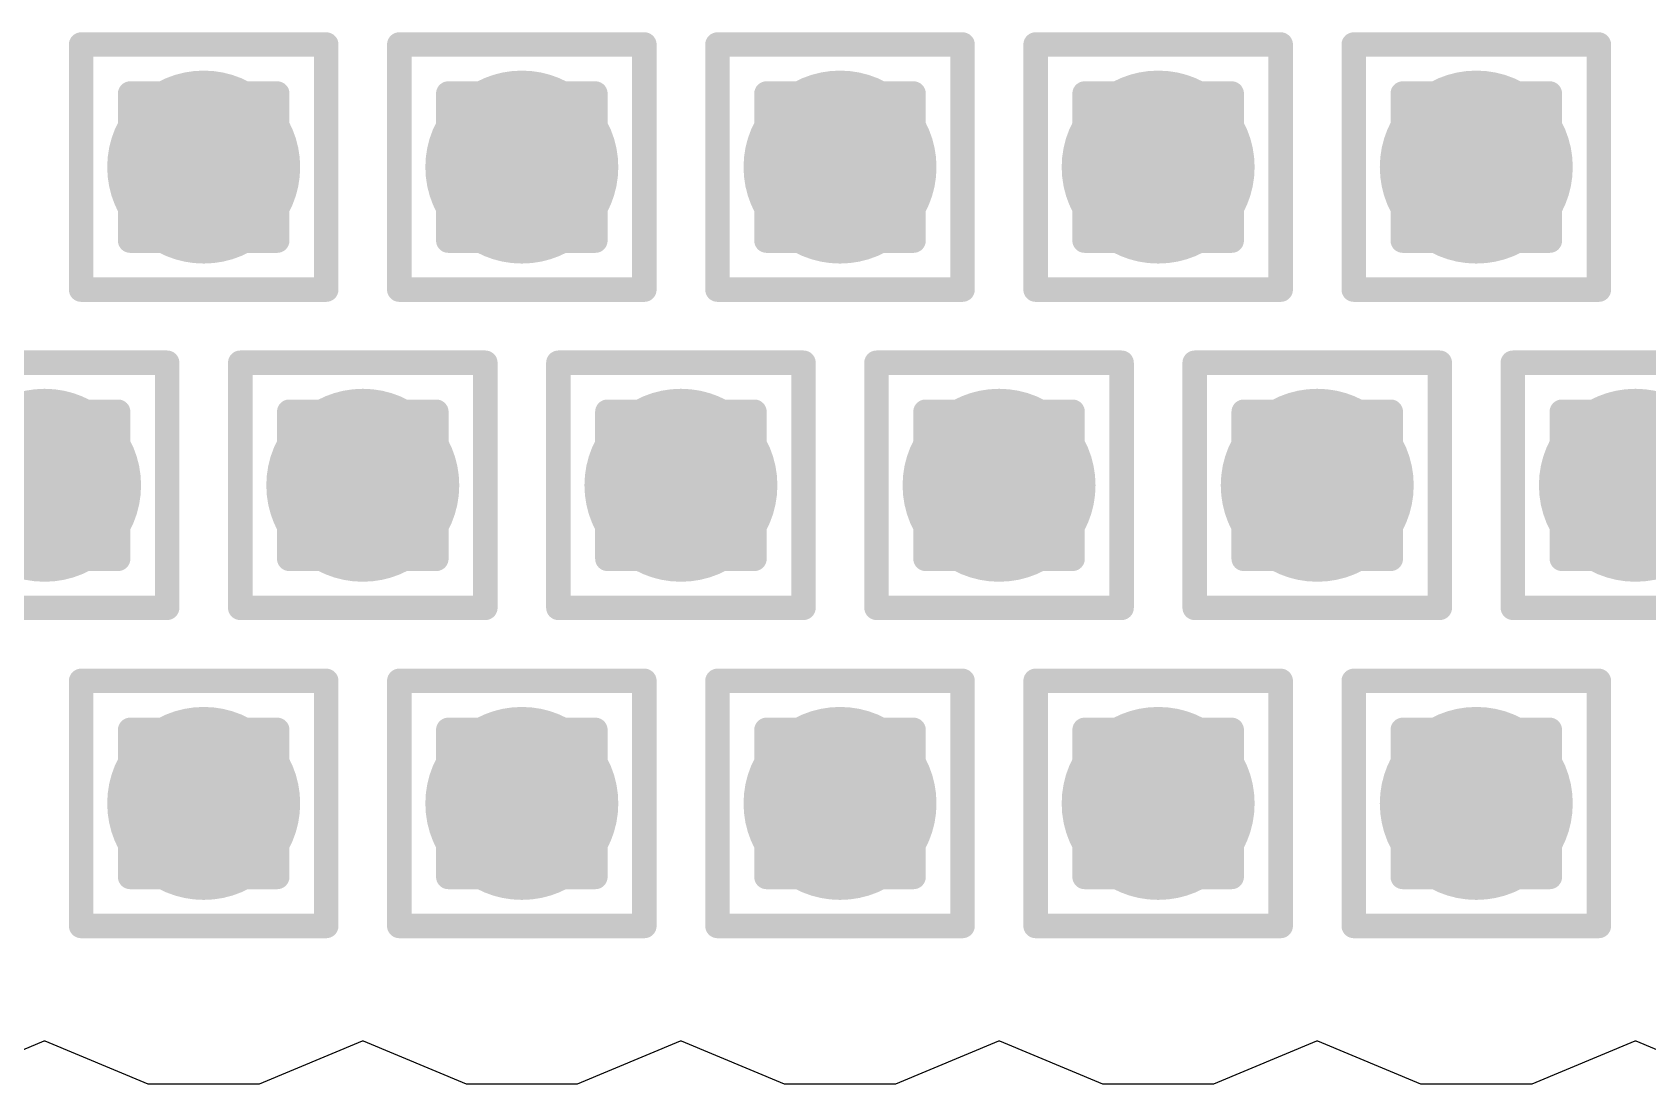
# Model space of a CAD drawing. Header units: inches. Extents: x -18 to 5357, y -8 to 5291.
# Drawn here: x 34.491 to 37.84, y 8.817 to 10.997 of the extents above; entities that cross this region are included whole.
import ezdxf

# ---------------------------------------------------------------- set-up
doc = ezdxf.new("R2010")
doc.units = ezdxf.units.IN
for name, color, linetype in [('Bottom Layer', 5, 'Continuous'), ('Drill Drawing', 1, 'Continuous'), ('Ground', 16, 'Continuous'), ('Power', 76, 'Continuous'), ('Top Layer', 1, 'Continuous'), ('Via Holes', 16, 'Continuous')]:
    doc.layers.add(name, color=color, linetype=linetype)

msp = doc.modelspace()

# ---------------------------------------------------------------- hatches: boundary and pattern name
at = {"layer": 'Bottom Layer'}
h = msp.add_hatch(color=5, dxfattribs=at)
edge = h.paths.add_edge_path()
edge.add_arc((34.8462, 10.7172), 0.2, 0, 360)
h = msp.add_hatch(color=5, dxfattribs=at)
edge = h.paths.add_edge_path()
edge.add_arc((35.5057, 10.7172), 0.2, 0, 360)
h = msp.add_hatch(color=5, dxfattribs=at)
edge = h.paths.add_edge_path()
edge.add_arc((36.1653, 10.7172), 0.2, 0, 360)
h = msp.add_hatch(color=5, dxfattribs=at)
edge = h.paths.add_edge_path()
edge.add_arc((36.8248, 10.7172), 0.2, 0, 360)
h = msp.add_hatch(color=5, dxfattribs=at)
edge = h.paths.add_edge_path()
edge.add_arc((37.4843, 10.7172), 0.2, 0, 360)
h = msp.add_hatch(color=5, dxfattribs=at)
edge = h.paths.add_edge_path()
edge.add_arc((34.5164, 10.0576), 0.2, 0, 360)
h = msp.add_hatch(color=5, dxfattribs=at)
edge = h.paths.add_edge_path()
edge.add_arc((35.176, 10.0576), 0.2, 0, 360)
h = msp.add_hatch(color=5, dxfattribs=at)
edge = h.paths.add_edge_path()
edge.add_arc((35.8355, 10.0576), 0.2, 0, 360)
h = msp.add_hatch(color=5, dxfattribs=at)
edge = h.paths.add_edge_path()
edge.add_arc((36.495, 10.0576), 0.2, 0, 360)
h = msp.add_hatch(color=5, dxfattribs=at)
edge = h.paths.add_edge_path()
edge.add_arc((37.1546, 10.0576), 0.2, 0, 360)
h = msp.add_hatch(color=5, dxfattribs=at)
edge = h.paths.add_edge_path()
edge.add_arc((37.8141, 10.0576), 0.2, 0, 360)
h = msp.add_hatch(color=5, dxfattribs=at)
edge = h.paths.add_edge_path()
edge.add_arc((34.8462, 9.3981), 0.2, 0, 360)
h = msp.add_hatch(color=5, dxfattribs=at)
edge = h.paths.add_edge_path()
edge.add_arc((35.5057, 9.3981), 0.2, 0, 360)
h = msp.add_hatch(color=5, dxfattribs=at)
edge = h.paths.add_edge_path()
edge.add_arc((36.1653, 9.3981), 0.2, 0, 360)
h = msp.add_hatch(color=5, dxfattribs=at)
edge = h.paths.add_edge_path()
edge.add_arc((36.8248, 9.3981), 0.2, 0, 360)
h = msp.add_hatch(color=5, dxfattribs=at)
edge = h.paths.add_edge_path()
edge.add_arc((37.4843, 9.3981), 0.2, 0, 360)
at = {"layer": 'Ground'}
h = msp.add_hatch(color=16, dxfattribs=at)
edge = h.paths.add_edge_path()
edge.add_arc((34.8462, 10.7172), 0.2, 0, 360)
h = msp.add_hatch(color=16, dxfattribs=at)
edge = h.paths.add_edge_path()
edge.add_arc((35.5057, 10.7172), 0.2, 0, 360)
h = msp.add_hatch(color=16, dxfattribs=at)
edge = h.paths.add_edge_path()
edge.add_arc((36.1653, 10.7172), 0.2, 0, 360)
h = msp.add_hatch(color=16, dxfattribs=at)
edge = h.paths.add_edge_path()
edge.add_arc((36.8248, 10.7172), 0.2, 0, 360)
h = msp.add_hatch(color=16, dxfattribs=at)
edge = h.paths.add_edge_path()
edge.add_arc((37.4843, 10.7172), 0.2, 0, 360)
h = msp.add_hatch(color=16, dxfattribs=at)
edge = h.paths.add_edge_path()
edge.add_arc((34.5164, 10.0576), 0.2, 0, 360)
h = msp.add_hatch(color=16, dxfattribs=at)
edge = h.paths.add_edge_path()
edge.add_arc((35.176, 10.0576), 0.2, 0, 360)
h = msp.add_hatch(color=16, dxfattribs=at)
edge = h.paths.add_edge_path()
edge.add_arc((35.8355, 10.0576), 0.2, 0, 360)
h = msp.add_hatch(color=16, dxfattribs=at)
edge = h.paths.add_edge_path()
edge.add_arc((36.495, 10.0576), 0.2, 0, 360)
h = msp.add_hatch(color=16, dxfattribs=at)
edge = h.paths.add_edge_path()
edge.add_arc((37.1546, 10.0576), 0.2, 0, 360)
h = msp.add_hatch(color=16, dxfattribs=at)
edge = h.paths.add_edge_path()
edge.add_arc((37.8141, 10.0576), 0.2, 0, 360)
h = msp.add_hatch(color=16, dxfattribs=at)
edge = h.paths.add_edge_path()
edge.add_arc((34.8462, 9.3981), 0.2, 0, 360)
h = msp.add_hatch(color=16, dxfattribs=at)
edge = h.paths.add_edge_path()
edge.add_arc((35.5057, 9.3981), 0.2, 0, 360)
h = msp.add_hatch(color=16, dxfattribs=at)
edge = h.paths.add_edge_path()
edge.add_arc((36.1653, 9.3981), 0.2, 0, 360)
h = msp.add_hatch(color=16, dxfattribs=at)
edge = h.paths.add_edge_path()
edge.add_arc((36.8248, 9.3981), 0.2, 0, 360)
h = msp.add_hatch(color=16, dxfattribs=at)
edge = h.paths.add_edge_path()
edge.add_arc((37.4843, 9.3981), 0.2, 0, 360)
at = {"layer": 'Power'}
h = msp.add_hatch(color=76, dxfattribs=at)
edge = h.paths.add_edge_path()
edge.add_arc((34.8462, 10.7172), 0.2, 0, 360)
h = msp.add_hatch(color=76, dxfattribs=at)
edge = h.paths.add_edge_path()
edge.add_arc((35.5057, 10.7172), 0.2, 0, 360)
h = msp.add_hatch(color=76, dxfattribs=at)
edge = h.paths.add_edge_path()
edge.add_arc((36.1653, 10.7172), 0.2, 0, 360)
h = msp.add_hatch(color=76, dxfattribs=at)
edge = h.paths.add_edge_path()
edge.add_arc((36.8248, 10.7172), 0.2, 0, 360)
h = msp.add_hatch(color=76, dxfattribs=at)
edge = h.paths.add_edge_path()
edge.add_arc((37.4843, 10.7172), 0.2, 0, 360)
h = msp.add_hatch(color=76, dxfattribs=at)
edge = h.paths.add_edge_path()
edge.add_arc((34.5164, 10.0576), 0.2, 0, 360)
h = msp.add_hatch(color=76, dxfattribs=at)
edge = h.paths.add_edge_path()
edge.add_arc((35.176, 10.0576), 0.2, 0, 360)
h = msp.add_hatch(color=76, dxfattribs=at)
edge = h.paths.add_edge_path()
edge.add_arc((35.8355, 10.0576), 0.2, 0, 360)
h = msp.add_hatch(color=76, dxfattribs=at)
edge = h.paths.add_edge_path()
edge.add_arc((36.495, 10.0576), 0.2, 0, 360)
h = msp.add_hatch(color=76, dxfattribs=at)
edge = h.paths.add_edge_path()
edge.add_arc((37.1546, 10.0576), 0.2, 0, 360)
h = msp.add_hatch(color=76, dxfattribs=at)
edge = h.paths.add_edge_path()
edge.add_arc((37.8141, 10.0576), 0.2, 0, 360)
h = msp.add_hatch(color=76, dxfattribs=at)
edge = h.paths.add_edge_path()
edge.add_arc((34.8462, 9.3981), 0.2, 0, 360)
h = msp.add_hatch(color=76, dxfattribs=at)
edge = h.paths.add_edge_path()
edge.add_arc((35.5057, 9.3981), 0.2, 0, 360)
h = msp.add_hatch(color=76, dxfattribs=at)
edge = h.paths.add_edge_path()
edge.add_arc((36.1653, 9.3981), 0.2, 0, 360)
h = msp.add_hatch(color=76, dxfattribs=at)
edge = h.paths.add_edge_path()
edge.add_arc((36.8248, 9.3981), 0.2, 0, 360)
h = msp.add_hatch(color=76, dxfattribs=at)
edge = h.paths.add_edge_path()
edge.add_arc((37.4843, 9.3981), 0.2, 0, 360)
at = {"layer": 'Top Layer'}
h = msp.add_hatch(color=1, dxfattribs=at)
edge = h.paths.add_edge_path()
edge.add_arc((34.8462, 10.7172), 0.2, 0, 360)
h = msp.add_hatch(color=1, dxfattribs=at)
edge = h.paths.add_edge_path()
edge.add_arc((35.5057, 10.7172), 0.2, 0, 360)
h = msp.add_hatch(color=1, dxfattribs=at)
edge = h.paths.add_edge_path()
edge.add_arc((36.1653, 10.7172), 0.2, 0, 360)
h = msp.add_hatch(color=1, dxfattribs=at)
edge = h.paths.add_edge_path()
edge.add_arc((36.8248, 10.7172), 0.2, 0, 360)
h = msp.add_hatch(color=1, dxfattribs=at)
edge = h.paths.add_edge_path()
edge.add_arc((37.4843, 10.7172), 0.2, 0, 360)
h = msp.add_hatch(color=1, dxfattribs=at)
edge = h.paths.add_edge_path()
edge.add_arc((34.5164, 10.0576), 0.2, 0, 360)
h = msp.add_hatch(color=1, dxfattribs=at)
edge = h.paths.add_edge_path()
edge.add_arc((35.176, 10.0576), 0.2, 0, 360)
h = msp.add_hatch(color=1, dxfattribs=at)
edge = h.paths.add_edge_path()
edge.add_arc((35.8355, 10.0576), 0.2, 0, 360)
h = msp.add_hatch(color=1, dxfattribs=at)
edge = h.paths.add_edge_path()
edge.add_arc((36.495, 10.0576), 0.2, 0, 360)
h = msp.add_hatch(color=1, dxfattribs=at)
edge = h.paths.add_edge_path()
edge.add_arc((37.1546, 10.0576), 0.2, 0, 360)
h = msp.add_hatch(color=1, dxfattribs=at)
edge = h.paths.add_edge_path()
edge.add_arc((37.8141, 10.0576), 0.2, 0, 360)
h = msp.add_hatch(color=1, dxfattribs=at)
edge = h.paths.add_edge_path()
edge.add_arc((34.8462, 9.3981), 0.2, 0, 360)
h = msp.add_hatch(color=1, dxfattribs=at)
edge = h.paths.add_edge_path()
edge.add_arc((35.5057, 9.3981), 0.2, 0, 360)
h = msp.add_hatch(color=1, dxfattribs=at)
edge = h.paths.add_edge_path()
edge.add_arc((36.1653, 9.3981), 0.2, 0, 360)
h = msp.add_hatch(color=1, dxfattribs=at)
edge = h.paths.add_edge_path()
edge.add_arc((36.8248, 9.3981), 0.2, 0, 360)
h = msp.add_hatch(color=1, dxfattribs=at)
edge = h.paths.add_edge_path()
edge.add_arc((37.4843, 9.3981), 0.2, 0, 360)
at = {"layer": 'Via Holes'}
h = msp.add_hatch(color=7, dxfattribs=at)
edge = h.paths.add_edge_path()
edge.add_arc((34.8462, 10.7172), 0.1, 0, 360)
h = msp.add_hatch(color=7, dxfattribs=at)
edge = h.paths.add_edge_path()
edge.add_arc((35.5057, 10.7172), 0.1, 0, 360)
h = msp.add_hatch(color=7, dxfattribs=at)
edge = h.paths.add_edge_path()
edge.add_arc((36.1653, 10.7172), 0.1, 0, 360)
h = msp.add_hatch(color=7, dxfattribs=at)
edge = h.paths.add_edge_path()
edge.add_arc((36.8248, 10.7172), 0.1, 0, 360)
h = msp.add_hatch(color=7, dxfattribs=at)
edge = h.paths.add_edge_path()
edge.add_arc((37.4843, 10.7172), 0.1, 0, 360)
h = msp.add_hatch(color=7, dxfattribs=at)
edge = h.paths.add_edge_path()
edge.add_arc((34.5164, 10.0576), 0.1, 0, 360)
h = msp.add_hatch(color=7, dxfattribs=at)
edge = h.paths.add_edge_path()
edge.add_arc((35.176, 10.0576), 0.1, 0, 360)
h = msp.add_hatch(color=7, dxfattribs=at)
edge = h.paths.add_edge_path()
edge.add_arc((35.8355, 10.0576), 0.1, 0, 360)
h = msp.add_hatch(color=7, dxfattribs=at)
edge = h.paths.add_edge_path()
edge.add_arc((36.495, 10.0576), 0.1, 0, 360)
h = msp.add_hatch(color=7, dxfattribs=at)
edge = h.paths.add_edge_path()
edge.add_arc((37.1546, 10.0576), 0.1, 0, 360)
h = msp.add_hatch(color=7, dxfattribs=at)
edge = h.paths.add_edge_path()
edge.add_arc((37.8141, 10.0576), 0.1, 0, 360)
h = msp.add_hatch(color=7, dxfattribs=at)
edge = h.paths.add_edge_path()
edge.add_arc((34.8462, 9.3981), 0.1, 0, 360)
h = msp.add_hatch(color=7, dxfattribs=at)
edge = h.paths.add_edge_path()
edge.add_arc((35.5057, 9.3981), 0.1, 0, 360)
h = msp.add_hatch(color=7, dxfattribs=at)
edge = h.paths.add_edge_path()
edge.add_arc((36.1653, 9.3981), 0.1, 0, 360)
h = msp.add_hatch(color=7, dxfattribs=at)
edge = h.paths.add_edge_path()
edge.add_arc((36.8248, 9.3981), 0.1, 0, 360)
h = msp.add_hatch(color=7, dxfattribs=at)
edge = h.paths.add_edge_path()
edge.add_arc((37.4843, 9.3981), 0.1, 0, 360)

# ---------------------------------------------------------------- linework, layer by layer
at = {"layer": 'Drill Drawing'}
for points in [[(34.5922, 10.9712, 0.0508, 0.0508, 0), (35.1002, 10.9712, 0.0508, 0.0508, 0)], [(34.5922, 10.4632, 0.0508, 0.0508, 0), (34.5922, 10.9712, 0.0508, 0.0508, 0)], [(35.1002, 10.4632, 0.0508, 0.0508, 0), (35.1002, 10.9712, 0.0508, 0.0508, 0)], [(35.2517, 10.9712, 0.0508, 0.0508, 0), (35.7597, 10.9712, 0.0508, 0.0508, 0)], [(35.2517, 10.4632, 0.0508, 0.0508, 0), (35.2517, 10.9712, 0.0508, 0.0508, 0)], [(35.7597, 10.4632, 0.0508, 0.0508, 0), (35.7597, 10.9712, 0.0508, 0.0508, 0)], [(35.9113, 10.9712, 0.0508, 0.0508, 0), (36.4193, 10.9712, 0.0508, 0.0508, 0)], [(35.9113, 10.4632, 0.0508, 0.0508, 0), (35.9113, 10.9712, 0.0508, 0.0508, 0)], [(36.4193, 10.4632, 0.0508, 0.0508, 0), (36.4193, 10.9712, 0.0508, 0.0508, 0)], [(36.5708, 10.9712, 0.0508, 0.0508, 0), (37.0788, 10.9712, 0.0508, 0.0508, 0)], [(36.5708, 10.4632, 0.0508, 0.0508, 0), (36.5708, 10.9712, 0.0508, 0.0508, 0)], [(37.0788, 10.4632, 0.0508, 0.0508, 0), (37.0788, 10.9712, 0.0508, 0.0508, 0)], [(37.2303, 10.9712, 0.0508, 0.0508, 0), (37.7383, 10.9712, 0.0508, 0.0508, 0)], [(37.2303, 10.4632, 0.0508, 0.0508, 0), (37.2303, 10.9712, 0.0508, 0.0508, 0)], [(37.7383, 10.4632, 0.0508, 0.0508, 0), (37.7383, 10.9712, 0.0508, 0.0508, 0)], [(34.6938, 10.8696, 0.0508, 0.0508, 0), (34.9986, 10.8696, 0.0508, 0.0508, 0)], [(34.6938, 10.5648, 0.0508, 0.0508, 0), (34.6938, 10.8696, 0.0508, 0.0508, 0)], [(34.9986, 10.5648, 0.0508, 0.0508, 0), (34.9986, 10.8696, 0.0508, 0.0508, 0)], [(35.3533, 10.8696, 0.0508, 0.0508, 0), (35.6581, 10.8696, 0.0508, 0.0508, 0)], [(35.3533, 10.5648, 0.0508, 0.0508, 0), (35.3533, 10.8696, 0.0508, 0.0508, 0)], [(35.6581, 10.5648, 0.0508, 0.0508, 0), (35.6581, 10.8696, 0.0508, 0.0508, 0)], [(36.0129, 10.8696, 0.0508, 0.0508, 0), (36.3177, 10.8696, 0.0508, 0.0508, 0)], [(36.0129, 10.5648, 0.0508, 0.0508, 0), (36.0129, 10.8696, 0.0508, 0.0508, 0)], [(36.3177, 10.5648, 0.0508, 0.0508, 0), (36.3177, 10.8696, 0.0508, 0.0508, 0)], [(36.6724, 10.8696, 0.0508, 0.0508, 0), (36.9772, 10.8696, 0.0508, 0.0508, 0)], [(36.6724, 10.5648, 0.0508, 0.0508, 0), (36.6724, 10.8696, 0.0508, 0.0508, 0)], [(36.9772, 10.5648, 0.0508, 0.0508, 0), (36.9772, 10.8696, 0.0508, 0.0508, 0)], [(37.3319, 10.8696, 0.0508, 0.0508, 0), (37.6367, 10.8696, 0.0508, 0.0508, 0)], [(37.3319, 10.5648, 0.0508, 0.0508, 0), (37.3319, 10.8696, 0.0508, 0.0508, 0)], [(37.6367, 10.5648, 0.0508, 0.0508, 0), (37.6367, 10.8696, 0.0508, 0.0508, 0)], [(34.6938, 10.5648, 0.0508, 0.0508, 0), (34.9986, 10.5648, 0.0508, 0.0508, 0)], [(35.3533, 10.5648, 0.0508, 0.0508, 0), (35.6581, 10.5648, 0.0508, 0.0508, 0)], [(36.0129, 10.5648, 0.0508, 0.0508, 0), (36.3177, 10.5648, 0.0508, 0.0508, 0)], [(36.6724, 10.5648, 0.0508, 0.0508, 0), (36.9772, 10.5648, 0.0508, 0.0508, 0)], [(37.3319, 10.5648, 0.0508, 0.0508, 0), (37.6367, 10.5648, 0.0508, 0.0508, 0)], [(34.5922, 10.4632, 0.0508, 0.0508, 0), (35.1002, 10.4632, 0.0508, 0.0508, 0)], [(35.2517, 10.4632, 0.0508, 0.0508, 0), (35.7597, 10.4632, 0.0508, 0.0508, 0)], [(35.9113, 10.4632, 0.0508, 0.0508, 0), (36.4193, 10.4632, 0.0508, 0.0508, 0)], [(36.5708, 10.4632, 0.0508, 0.0508, 0), (37.0788, 10.4632, 0.0508, 0.0508, 0)], [(37.2303, 10.4632, 0.0508, 0.0508, 0), (37.7383, 10.4632, 0.0508, 0.0508, 0)], [(34.2624, 10.3116, 0.0508, 0.0508, 0), (34.7704, 10.3116, 0.0508, 0.0508, 0)], [(34.7704, 9.8036, 0.0508, 0.0508, 0), (34.7704, 10.3116, 0.0508, 0.0508, 0)], [(34.922, 10.3116, 0.0508, 0.0508, 0), (35.43, 10.3116, 0.0508, 0.0508, 0)], [(34.922, 9.8036, 0.0508, 0.0508, 0), (34.922, 10.3116, 0.0508, 0.0508, 0)], [(35.43, 9.8036, 0.0508, 0.0508, 0), (35.43, 10.3116, 0.0508, 0.0508, 0)], [(35.5815, 10.3116, 0.0508, 0.0508, 0), (36.0895, 10.3116, 0.0508, 0.0508, 0)], [(35.5815, 9.8036, 0.0508, 0.0508, 0), (35.5815, 10.3116, 0.0508, 0.0508, 0)], [(36.0895, 9.8036, 0.0508, 0.0508, 0), (36.0895, 10.3116, 0.0508, 0.0508, 0)], [(36.241, 10.3116, 0.0508, 0.0508, 0), (36.749, 10.3116, 0.0508, 0.0508, 0)], [(36.241, 9.8036, 0.0508, 0.0508, 0), (36.241, 10.3116, 0.0508, 0.0508, 0)], [(36.749, 9.8036, 0.0508, 0.0508, 0), (36.749, 10.3116, 0.0508, 0.0508, 0)], [(36.9006, 10.3116, 0.0508, 0.0508, 0), (37.4086, 10.3116, 0.0508, 0.0508, 0)], [(36.9006, 9.8036, 0.0508, 0.0508, 0), (36.9006, 10.3116, 0.0508, 0.0508, 0)], [(37.4086, 9.8036, 0.0508, 0.0508, 0), (37.4086, 10.3116, 0.0508, 0.0508, 0)], [(37.5601, 10.3116, 0.0508, 0.0508, 0), (38.0681, 10.3116, 0.0508, 0.0508, 0)], [(37.5601, 9.8036, 0.0508, 0.0508, 0), (37.5601, 10.3116, 0.0508, 0.0508, 0)], [(34.364, 10.21, 0.0508, 0.0508, 0), (34.6688, 10.21, 0.0508, 0.0508, 0)], [(34.6688, 9.9052, 0.0508, 0.0508, 0), (34.6688, 10.21, 0.0508, 0.0508, 0)], [(35.0236, 10.21, 0.0508, 0.0508, 0), (35.3284, 10.21, 0.0508, 0.0508, 0)], [(35.0236, 9.9052, 0.0508, 0.0508, 0), (35.0236, 10.21, 0.0508, 0.0508, 0)], [(35.3284, 9.9052, 0.0508, 0.0508, 0), (35.3284, 10.21, 0.0508, 0.0508, 0)], [(35.6831, 10.21, 0.0508, 0.0508, 0), (35.9879, 10.21, 0.0508, 0.0508, 0)], [(35.6831, 9.9052, 0.0508, 0.0508, 0), (35.6831, 10.21, 0.0508, 0.0508, 0)], [(35.9879, 9.9052, 0.0508, 0.0508, 0), (35.9879, 10.21, 0.0508, 0.0508, 0)], [(36.3426, 10.21, 0.0508, 0.0508, 0), (36.6474, 10.21, 0.0508, 0.0508, 0)], [(36.3426, 9.9052, 0.0508, 0.0508, 0), (36.3426, 10.21, 0.0508, 0.0508, 0)], [(36.6474, 9.9052, 0.0508, 0.0508, 0), (36.6474, 10.21, 0.0508, 0.0508, 0)], [(37.0022, 10.21, 0.0508, 0.0508, 0), (37.307, 10.21, 0.0508, 0.0508, 0)], [(37.0022, 9.9052, 0.0508, 0.0508, 0), (37.0022, 10.21, 0.0508, 0.0508, 0)], [(37.307, 9.9052, 0.0508, 0.0508, 0), (37.307, 10.21, 0.0508, 0.0508, 0)], [(37.6617, 10.21, 0.0508, 0.0508, 0), (37.9665, 10.21, 0.0508, 0.0508, 0)], [(37.6617, 9.9052, 0.0508, 0.0508, 0), (37.6617, 10.21, 0.0508, 0.0508, 0)], [(34.364, 9.9052, 0.0508, 0.0508, 0), (34.6688, 9.9052, 0.0508, 0.0508, 0)], [(35.0236, 9.9052, 0.0508, 0.0508, 0), (35.3284, 9.9052, 0.0508, 0.0508, 0)], [(35.6831, 9.9052, 0.0508, 0.0508, 0), (35.9879, 9.9052, 0.0508, 0.0508, 0)], [(36.3426, 9.9052, 0.0508, 0.0508, 0), (36.6474, 9.9052, 0.0508, 0.0508, 0)], [(37.0022, 9.9052, 0.0508, 0.0508, 0), (37.307, 9.9052, 0.0508, 0.0508, 0)], [(37.6617, 9.9052, 0.0508, 0.0508, 0), (37.9665, 9.9052, 0.0508, 0.0508, 0)], [(34.2624, 9.8036, 0.0508, 0.0508, 0), (34.7704, 9.8036, 0.0508, 0.0508, 0)], [(34.922, 9.8036, 0.0508, 0.0508, 0), (35.43, 9.8036, 0.0508, 0.0508, 0)], [(35.5815, 9.8036, 0.0508, 0.0508, 0), (36.0895, 9.8036, 0.0508, 0.0508, 0)], [(36.241, 9.8036, 0.0508, 0.0508, 0), (36.749, 9.8036, 0.0508, 0.0508, 0)], [(36.9006, 9.8036, 0.0508, 0.0508, 0), (37.4086, 9.8036, 0.0508, 0.0508, 0)], [(37.5601, 9.8036, 0.0508, 0.0508, 0), (38.0681, 9.8036, 0.0508, 0.0508, 0)], [(34.5922, 9.6521, 0.0508, 0.0508, 0), (35.1002, 9.6521, 0.0508, 0.0508, 0)], [(34.5922, 9.1441, 0.0508, 0.0508, 0), (34.5922, 9.6521, 0.0508, 0.0508, 0)], [(35.1002, 9.1441, 0.0508, 0.0508, 0), (35.1002, 9.6521, 0.0508, 0.0508, 0)], [(35.2517, 9.6521, 0.0508, 0.0508, 0), (35.7597, 9.6521, 0.0508, 0.0508, 0)], [(35.2517, 9.1441, 0.0508, 0.0508, 0), (35.2517, 9.6521, 0.0508, 0.0508, 0)], [(35.7597, 9.1441, 0.0508, 0.0508, 0), (35.7597, 9.6521, 0.0508, 0.0508, 0)], [(35.9113, 9.6521, 0.0508, 0.0508, 0), (36.4193, 9.6521, 0.0508, 0.0508, 0)], [(35.9113, 9.1441, 0.0508, 0.0508, 0), (35.9113, 9.6521, 0.0508, 0.0508, 0)], [(36.4193, 9.1441, 0.0508, 0.0508, 0), (36.4193, 9.6521, 0.0508, 0.0508, 0)], [(36.5708, 9.6521, 0.0508, 0.0508, 0), (37.0788, 9.6521, 0.0508, 0.0508, 0)], [(36.5708, 9.1441, 0.0508, 0.0508, 0), (36.5708, 9.6521, 0.0508, 0.0508, 0)], [(37.0788, 9.1441, 0.0508, 0.0508, 0), (37.0788, 9.6521, 0.0508, 0.0508, 0)], [(37.2303, 9.6521, 0.0508, 0.0508, 0), (37.7383, 9.6521, 0.0508, 0.0508, 0)], [(37.2303, 9.1441, 0.0508, 0.0508, 0), (37.2303, 9.6521, 0.0508, 0.0508, 0)], [(37.7383, 9.1441, 0.0508, 0.0508, 0), (37.7383, 9.6521, 0.0508, 0.0508, 0)], [(34.6938, 9.5505, 0.0508, 0.0508, 0), (34.9986, 9.5505, 0.0508, 0.0508, 0)], [(34.6938, 9.2457, 0.0508, 0.0508, 0), (34.6938, 9.5505, 0.0508, 0.0508, 0)], [(34.9986, 9.2457, 0.0508, 0.0508, 0), (34.9986, 9.5505, 0.0508, 0.0508, 0)], [(35.3533, 9.5505, 0.0508, 0.0508, 0), (35.6581, 9.5505, 0.0508, 0.0508, 0)], [(35.3533, 9.2457, 0.0508, 0.0508, 0), (35.3533, 9.5505, 0.0508, 0.0508, 0)], [(35.6581, 9.2457, 0.0508, 0.0508, 0), (35.6581, 9.5505, 0.0508, 0.0508, 0)], [(36.0129, 9.5505, 0.0508, 0.0508, 0), (36.3177, 9.5505, 0.0508, 0.0508, 0)], [(36.0129, 9.2457, 0.0508, 0.0508, 0), (36.0129, 9.5505, 0.0508, 0.0508, 0)], [(36.3177, 9.2457, 0.0508, 0.0508, 0), (36.3177, 9.5505, 0.0508, 0.0508, 0)], [(36.6724, 9.5505, 0.0508, 0.0508, 0), (36.9772, 9.5505, 0.0508, 0.0508, 0)], [(36.6724, 9.2457, 0.0508, 0.0508, 0), (36.6724, 9.5505, 0.0508, 0.0508, 0)], [(36.9772, 9.2457, 0.0508, 0.0508, 0), (36.9772, 9.5505, 0.0508, 0.0508, 0)], [(37.3319, 9.5505, 0.0508, 0.0508, 0), (37.6367, 9.5505, 0.0508, 0.0508, 0)], [(37.3319, 9.2457, 0.0508, 0.0508, 0), (37.3319, 9.5505, 0.0508, 0.0508, 0)], [(37.6367, 9.2457, 0.0508, 0.0508, 0), (37.6367, 9.5505, 0.0508, 0.0508, 0)], [(34.6938, 9.2457, 0.0508, 0.0508, 0), (34.9986, 9.2457, 0.0508, 0.0508, 0)], [(35.3533, 9.2457, 0.0508, 0.0508, 0), (35.6581, 9.2457, 0.0508, 0.0508, 0)], [(36.0129, 9.2457, 0.0508, 0.0508, 0), (36.3177, 9.2457, 0.0508, 0.0508, 0)], [(36.6724, 9.2457, 0.0508, 0.0508, 0), (36.9772, 9.2457, 0.0508, 0.0508, 0)], [(37.3319, 9.2457, 0.0508, 0.0508, 0), (37.6367, 9.2457, 0.0508, 0.0508, 0)], [(34.5922, 9.1441, 0.0508, 0.0508, 0), (35.1002, 9.1441, 0.0508, 0.0508, 0)], [(35.2517, 9.1441, 0.0508, 0.0508, 0), (35.7597, 9.1441, 0.0508, 0.0508, 0)], [(35.9113, 9.1441, 0.0508, 0.0508, 0), (36.4193, 9.1441, 0.0508, 0.0508, 0)], [(36.5708, 9.1441, 0.0508, 0.0508, 0), (37.0788, 9.1441, 0.0508, 0.0508, 0)], [(37.2303, 9.1441, 0.0508, 0.0508, 0), (37.7383, 9.1441, 0.0508, 0.0508, 0)]]:
    msp.add_lwpolyline(points, format="xyseb", dxfattribs=at)
for points in [[(34.5795, 10.9712, 0.0254, 0.0254, 1), (34.6049, 10.9712, 0.0254, 0.0254, 1)], [(34.5795, 10.9712, 0.0254, 0.0254, 1), (34.6049, 10.9712, 0.0254, 0.0254, 1)], [(35.0875, 10.9712, 0.0254, 0.0254, 1), (35.1129, 10.9712, 0.0254, 0.0254, 1)], [(35.0875, 10.9712, 0.0254, 0.0254, 1), (35.1129, 10.9712, 0.0254, 0.0254, 1)], [(35.239, 10.9712, 0.0254, 0.0254, 1), (35.2644, 10.9712, 0.0254, 0.0254, 1)], [(35.239, 10.9712, 0.0254, 0.0254, 1), (35.2644, 10.9712, 0.0254, 0.0254, 1)], [(35.747, 10.9712, 0.0254, 0.0254, 1), (35.7724, 10.9712, 0.0254, 0.0254, 1)], [(35.747, 10.9712, 0.0254, 0.0254, 1), (35.7724, 10.9712, 0.0254, 0.0254, 1)], [(35.8986, 10.9712, 0.0254, 0.0254, 1), (35.924, 10.9712, 0.0254, 0.0254, 1)], [(35.8986, 10.9712, 0.0254, 0.0254, 1), (35.924, 10.9712, 0.0254, 0.0254, 1)], [(36.4066, 10.9712, 0.0254, 0.0254, 1), (36.432, 10.9712, 0.0254, 0.0254, 1)], [(36.4066, 10.9712, 0.0254, 0.0254, 1), (36.432, 10.9712, 0.0254, 0.0254, 1)], [(36.5581, 10.9712, 0.0254, 0.0254, 1), (36.5835, 10.9712, 0.0254, 0.0254, 1)], [(36.5581, 10.9712, 0.0254, 0.0254, 1), (36.5835, 10.9712, 0.0254, 0.0254, 1)], [(37.0661, 10.9712, 0.0254, 0.0254, 1), (37.0915, 10.9712, 0.0254, 0.0254, 1)], [(37.0661, 10.9712, 0.0254, 0.0254, 1), (37.0915, 10.9712, 0.0254, 0.0254, 1)], [(37.2176, 10.9712, 0.0254, 0.0254, 1), (37.243, 10.9712, 0.0254, 0.0254, 1)], [(37.2176, 10.9712, 0.0254, 0.0254, 1), (37.243, 10.9712, 0.0254, 0.0254, 1)], [(37.7256, 10.9712, 0.0254, 0.0254, 1), (37.751, 10.9712, 0.0254, 0.0254, 1)], [(37.7256, 10.9712, 0.0254, 0.0254, 1), (37.751, 10.9712, 0.0254, 0.0254, 1)], [(34.6811, 10.8696, 0.0254, 0.0254, 1), (34.7065, 10.8696, 0.0254, 0.0254, 1)], [(34.6811, 10.8696, 0.0254, 0.0254, 1), (34.7065, 10.8696, 0.0254, 0.0254, 1)], [(34.9859, 10.8696, 0.0254, 0.0254, 1), (35.0113, 10.8696, 0.0254, 0.0254, 1)], [(34.9859, 10.8696, 0.0254, 0.0254, 1), (35.0113, 10.8696, 0.0254, 0.0254, 1)], [(35.3406, 10.8696, 0.0254, 0.0254, 1), (35.366, 10.8696, 0.0254, 0.0254, 1)], [(35.3406, 10.8696, 0.0254, 0.0254, 1), (35.366, 10.8696, 0.0254, 0.0254, 1)], [(35.6454, 10.8696, 0.0254, 0.0254, 1), (35.6708, 10.8696, 0.0254, 0.0254, 1)], [(35.6454, 10.8696, 0.0254, 0.0254, 1), (35.6708, 10.8696, 0.0254, 0.0254, 1)], [(36.0002, 10.8696, 0.0254, 0.0254, 1), (36.0256, 10.8696, 0.0254, 0.0254, 1)], [(36.0002, 10.8696, 0.0254, 0.0254, 1), (36.0256, 10.8696, 0.0254, 0.0254, 1)], [(36.305, 10.8696, 0.0254, 0.0254, 1), (36.3304, 10.8696, 0.0254, 0.0254, 1)], [(36.305, 10.8696, 0.0254, 0.0254, 1), (36.3304, 10.8696, 0.0254, 0.0254, 1)], [(36.6597, 10.8696, 0.0254, 0.0254, 1), (36.6851, 10.8696, 0.0254, 0.0254, 1)], [(36.6597, 10.8696, 0.0254, 0.0254, 1), (36.6851, 10.8696, 0.0254, 0.0254, 1)], [(36.9645, 10.8696, 0.0254, 0.0254, 1), (36.9899, 10.8696, 0.0254, 0.0254, 1)], [(36.9645, 10.8696, 0.0254, 0.0254, 1), (36.9899, 10.8696, 0.0254, 0.0254, 1)], [(37.3192, 10.8696, 0.0254, 0.0254, 1), (37.3446, 10.8696, 0.0254, 0.0254, 1)], [(37.3192, 10.8696, 0.0254, 0.0254, 1), (37.3446, 10.8696, 0.0254, 0.0254, 1)], [(37.624, 10.8696, 0.0254, 0.0254, 1), (37.6494, 10.8696, 0.0254, 0.0254, 1)], [(37.624, 10.8696, 0.0254, 0.0254, 1), (37.6494, 10.8696, 0.0254, 0.0254, 1)], [(34.6811, 10.5648, 0.0254, 0.0254, 1), (34.7065, 10.5648, 0.0254, 0.0254, 1)], [(34.6811, 10.5648, 0.0254, 0.0254, 1), (34.7065, 10.5648, 0.0254, 0.0254, 1)], [(34.9859, 10.5648, 0.0254, 0.0254, 1), (35.0113, 10.5648, 0.0254, 0.0254, 1)], [(34.9859, 10.5648, 0.0254, 0.0254, 1), (35.0113, 10.5648, 0.0254, 0.0254, 1)], [(35.3406, 10.5648, 0.0254, 0.0254, 1), (35.366, 10.5648, 0.0254, 0.0254, 1)], [(35.3406, 10.5648, 0.0254, 0.0254, 1), (35.366, 10.5648, 0.0254, 0.0254, 1)], [(35.6454, 10.5648, 0.0254, 0.0254, 1), (35.6708, 10.5648, 0.0254, 0.0254, 1)], [(35.6454, 10.5648, 0.0254, 0.0254, 1), (35.6708, 10.5648, 0.0254, 0.0254, 1)], [(36.0002, 10.5648, 0.0254, 0.0254, 1), (36.0256, 10.5648, 0.0254, 0.0254, 1)], [(36.0002, 10.5648, 0.0254, 0.0254, 1), (36.0256, 10.5648, 0.0254, 0.0254, 1)], [(36.305, 10.5648, 0.0254, 0.0254, 1), (36.3304, 10.5648, 0.0254, 0.0254, 1)], [(36.305, 10.5648, 0.0254, 0.0254, 1), (36.3304, 10.5648, 0.0254, 0.0254, 1)], [(36.6597, 10.5648, 0.0254, 0.0254, 1), (36.6851, 10.5648, 0.0254, 0.0254, 1)], [(36.6597, 10.5648, 0.0254, 0.0254, 1), (36.6851, 10.5648, 0.0254, 0.0254, 1)], [(36.9645, 10.5648, 0.0254, 0.0254, 1), (36.9899, 10.5648, 0.0254, 0.0254, 1)], [(36.9645, 10.5648, 0.0254, 0.0254, 1), (36.9899, 10.5648, 0.0254, 0.0254, 1)], [(37.3192, 10.5648, 0.0254, 0.0254, 1), (37.3446, 10.5648, 0.0254, 0.0254, 1)], [(37.3192, 10.5648, 0.0254, 0.0254, 1), (37.3446, 10.5648, 0.0254, 0.0254, 1)], [(37.624, 10.5648, 0.0254, 0.0254, 1), (37.6494, 10.5648, 0.0254, 0.0254, 1)], [(37.624, 10.5648, 0.0254, 0.0254, 1), (37.6494, 10.5648, 0.0254, 0.0254, 1)], [(34.5795, 10.4632, 0.0254, 0.0254, 1), (34.6049, 10.4632, 0.0254, 0.0254, 1)], [(34.5795, 10.4632, 0.0254, 0.0254, 1), (34.6049, 10.4632, 0.0254, 0.0254, 1)], [(35.0875, 10.4632, 0.0254, 0.0254, 1), (35.1129, 10.4632, 0.0254, 0.0254, 1)], [(35.0875, 10.4632, 0.0254, 0.0254, 1), (35.1129, 10.4632, 0.0254, 0.0254, 1)], [(35.239, 10.4632, 0.0254, 0.0254, 1), (35.2644, 10.4632, 0.0254, 0.0254, 1)], [(35.239, 10.4632, 0.0254, 0.0254, 1), (35.2644, 10.4632, 0.0254, 0.0254, 1)], [(35.747, 10.4632, 0.0254, 0.0254, 1), (35.7724, 10.4632, 0.0254, 0.0254, 1)], [(35.747, 10.4632, 0.0254, 0.0254, 1), (35.7724, 10.4632, 0.0254, 0.0254, 1)], [(35.8986, 10.4632, 0.0254, 0.0254, 1), (35.924, 10.4632, 0.0254, 0.0254, 1)], [(35.8986, 10.4632, 0.0254, 0.0254, 1), (35.924, 10.4632, 0.0254, 0.0254, 1)], [(36.4066, 10.4632, 0.0254, 0.0254, 1), (36.432, 10.4632, 0.0254, 0.0254, 1)], [(36.4066, 10.4632, 0.0254, 0.0254, 1), (36.432, 10.4632, 0.0254, 0.0254, 1)], [(36.5581, 10.4632, 0.0254, 0.0254, 1), (36.5835, 10.4632, 0.0254, 0.0254, 1)], [(36.5581, 10.4632, 0.0254, 0.0254, 1), (36.5835, 10.4632, 0.0254, 0.0254, 1)], [(37.0661, 10.4632, 0.0254, 0.0254, 1), (37.0915, 10.4632, 0.0254, 0.0254, 1)], [(37.0661, 10.4632, 0.0254, 0.0254, 1), (37.0915, 10.4632, 0.0254, 0.0254, 1)], [(37.2176, 10.4632, 0.0254, 0.0254, 1), (37.243, 10.4632, 0.0254, 0.0254, 1)], [(37.2176, 10.4632, 0.0254, 0.0254, 1), (37.243, 10.4632, 0.0254, 0.0254, 1)], [(37.7256, 10.4632, 0.0254, 0.0254, 1), (37.751, 10.4632, 0.0254, 0.0254, 1)], [(37.7256, 10.4632, 0.0254, 0.0254, 1), (37.751, 10.4632, 0.0254, 0.0254, 1)], [(34.7577, 10.3116, 0.0254, 0.0254, 1), (34.7831, 10.3116, 0.0254, 0.0254, 1)], [(34.7577, 10.3116, 0.0254, 0.0254, 1), (34.7831, 10.3116, 0.0254, 0.0254, 1)], [(34.9093, 10.3116, 0.0254, 0.0254, 1), (34.9347, 10.3116, 0.0254, 0.0254, 1)], [(34.9093, 10.3116, 0.0254, 0.0254, 1), (34.9347, 10.3116, 0.0254, 0.0254, 1)], [(35.4173, 10.3116, 0.0254, 0.0254, 1), (35.4427, 10.3116, 0.0254, 0.0254, 1)], [(35.4173, 10.3116, 0.0254, 0.0254, 1), (35.4427, 10.3116, 0.0254, 0.0254, 1)], [(35.5688, 10.3116, 0.0254, 0.0254, 1), (35.5942, 10.3116, 0.0254, 0.0254, 1)], [(35.5688, 10.3116, 0.0254, 0.0254, 1), (35.5942, 10.3116, 0.0254, 0.0254, 1)], [(36.0768, 10.3116, 0.0254, 0.0254, 1), (36.1022, 10.3116, 0.0254, 0.0254, 1)], [(36.0768, 10.3116, 0.0254, 0.0254, 1), (36.1022, 10.3116, 0.0254, 0.0254, 1)], [(36.2283, 10.3116, 0.0254, 0.0254, 1), (36.2537, 10.3116, 0.0254, 0.0254, 1)], [(36.2283, 10.3116, 0.0254, 0.0254, 1), (36.2537, 10.3116, 0.0254, 0.0254, 1)], [(36.7363, 10.3116, 0.0254, 0.0254, 1), (36.7617, 10.3116, 0.0254, 0.0254, 1)], [(36.7363, 10.3116, 0.0254, 0.0254, 1), (36.7617, 10.3116, 0.0254, 0.0254, 1)], [(36.8879, 10.3116, 0.0254, 0.0254, 1), (36.9133, 10.3116, 0.0254, 0.0254, 1)], [(36.8879, 10.3116, 0.0254, 0.0254, 1), (36.9133, 10.3116, 0.0254, 0.0254, 1)], [(37.3959, 10.3116, 0.0254, 0.0254, 1), (37.4213, 10.3116, 0.0254, 0.0254, 1)], [(37.3959, 10.3116, 0.0254, 0.0254, 1), (37.4213, 10.3116, 0.0254, 0.0254, 1)], [(37.5474, 10.3116, 0.0254, 0.0254, 1), (37.5728, 10.3116, 0.0254, 0.0254, 1)], [(37.5474, 10.3116, 0.0254, 0.0254, 1), (37.5728, 10.3116, 0.0254, 0.0254, 1)], [(34.6561, 10.21, 0.0254, 0.0254, 1), (34.6815, 10.21, 0.0254, 0.0254, 1)], [(34.6561, 10.21, 0.0254, 0.0254, 1), (34.6815, 10.21, 0.0254, 0.0254, 1)], [(35.0109, 10.21, 0.0254, 0.0254, 1), (35.0363, 10.21, 0.0254, 0.0254, 1)], [(35.0109, 10.21, 0.0254, 0.0254, 1), (35.0363, 10.21, 0.0254, 0.0254, 1)], [(35.3157, 10.21, 0.0254, 0.0254, 1), (35.3411, 10.21, 0.0254, 0.0254, 1)], [(35.3157, 10.21, 0.0254, 0.0254, 1), (35.3411, 10.21, 0.0254, 0.0254, 1)], [(35.6704, 10.21, 0.0254, 0.0254, 1), (35.6958, 10.21, 0.0254, 0.0254, 1)], [(35.6704, 10.21, 0.0254, 0.0254, 1), (35.6958, 10.21, 0.0254, 0.0254, 1)], [(35.9752, 10.21, 0.0254, 0.0254, 1), (36.0006, 10.21, 0.0254, 0.0254, 1)], [(35.9752, 10.21, 0.0254, 0.0254, 1), (36.0006, 10.21, 0.0254, 0.0254, 1)], [(36.3299, 10.21, 0.0254, 0.0254, 1), (36.3553, 10.21, 0.0254, 0.0254, 1)], [(36.3299, 10.21, 0.0254, 0.0254, 1), (36.3553, 10.21, 0.0254, 0.0254, 1)], [(36.6347, 10.21, 0.0254, 0.0254, 1), (36.6601, 10.21, 0.0254, 0.0254, 1)], [(36.6347, 10.21, 0.0254, 0.0254, 1), (36.6601, 10.21, 0.0254, 0.0254, 1)], [(36.9895, 10.21, 0.0254, 0.0254, 1), (37.0149, 10.21, 0.0254, 0.0254, 1)], [(36.9895, 10.21, 0.0254, 0.0254, 1), (37.0149, 10.21, 0.0254, 0.0254, 1)], [(37.2943, 10.21, 0.0254, 0.0254, 1), (37.3197, 10.21, 0.0254, 0.0254, 1)], [(37.2943, 10.21, 0.0254, 0.0254, 1), (37.3197, 10.21, 0.0254, 0.0254, 1)], [(37.649, 10.21, 0.0254, 0.0254, 1), (37.6744, 10.21, 0.0254, 0.0254, 1)], [(37.649, 10.21, 0.0254, 0.0254, 1), (37.6744, 10.21, 0.0254, 0.0254, 1)], [(34.6561, 9.9052, 0.0254, 0.0254, 1), (34.6815, 9.9052, 0.0254, 0.0254, 1)], [(34.6561, 9.9052, 0.0254, 0.0254, 1), (34.6815, 9.9052, 0.0254, 0.0254, 1)], [(35.0109, 9.9052, 0.0254, 0.0254, 1), (35.0363, 9.9052, 0.0254, 0.0254, 1)], [(35.0109, 9.9052, 0.0254, 0.0254, 1), (35.0363, 9.9052, 0.0254, 0.0254, 1)], [(35.3157, 9.9052, 0.0254, 0.0254, 1), (35.3411, 9.9052, 0.0254, 0.0254, 1)], [(35.3157, 9.9052, 0.0254, 0.0254, 1), (35.3411, 9.9052, 0.0254, 0.0254, 1)], [(35.6704, 9.9052, 0.0254, 0.0254, 1), (35.6958, 9.9052, 0.0254, 0.0254, 1)], [(35.6704, 9.9052, 0.0254, 0.0254, 1), (35.6958, 9.9052, 0.0254, 0.0254, 1)], [(35.9752, 9.9052, 0.0254, 0.0254, 1), (36.0006, 9.9052, 0.0254, 0.0254, 1)], [(35.9752, 9.9052, 0.0254, 0.0254, 1), (36.0006, 9.9052, 0.0254, 0.0254, 1)], [(36.3299, 9.9052, 0.0254, 0.0254, 1), (36.3553, 9.9052, 0.0254, 0.0254, 1)], [(36.3299, 9.9052, 0.0254, 0.0254, 1), (36.3553, 9.9052, 0.0254, 0.0254, 1)], [(36.6347, 9.9052, 0.0254, 0.0254, 1), (36.6601, 9.9052, 0.0254, 0.0254, 1)], [(36.6347, 9.9052, 0.0254, 0.0254, 1), (36.6601, 9.9052, 0.0254, 0.0254, 1)], [(36.9895, 9.9052, 0.0254, 0.0254, 1), (37.0149, 9.9052, 0.0254, 0.0254, 1)], [(36.9895, 9.9052, 0.0254, 0.0254, 1), (37.0149, 9.9052, 0.0254, 0.0254, 1)], [(37.2943, 9.9052, 0.0254, 0.0254, 1), (37.3197, 9.9052, 0.0254, 0.0254, 1)], [(37.2943, 9.9052, 0.0254, 0.0254, 1), (37.3197, 9.9052, 0.0254, 0.0254, 1)], [(37.649, 9.9052, 0.0254, 0.0254, 1), (37.6744, 9.9052, 0.0254, 0.0254, 1)], [(37.649, 9.9052, 0.0254, 0.0254, 1), (37.6744, 9.9052, 0.0254, 0.0254, 1)], [(34.7577, 9.8036, 0.0254, 0.0254, 1), (34.7831, 9.8036, 0.0254, 0.0254, 1)], [(34.7577, 9.8036, 0.0254, 0.0254, 1), (34.7831, 9.8036, 0.0254, 0.0254, 1)], [(34.9093, 9.8036, 0.0254, 0.0254, 1), (34.9347, 9.8036, 0.0254, 0.0254, 1)], [(34.9093, 9.8036, 0.0254, 0.0254, 1), (34.9347, 9.8036, 0.0254, 0.0254, 1)], [(35.4173, 9.8036, 0.0254, 0.0254, 1), (35.4427, 9.8036, 0.0254, 0.0254, 1)], [(35.4173, 9.8036, 0.0254, 0.0254, 1), (35.4427, 9.8036, 0.0254, 0.0254, 1)], [(35.5688, 9.8036, 0.0254, 0.0254, 1), (35.5942, 9.8036, 0.0254, 0.0254, 1)], [(35.5688, 9.8036, 0.0254, 0.0254, 1), (35.5942, 9.8036, 0.0254, 0.0254, 1)], [(36.0768, 9.8036, 0.0254, 0.0254, 1), (36.1022, 9.8036, 0.0254, 0.0254, 1)], [(36.0768, 9.8036, 0.0254, 0.0254, 1), (36.1022, 9.8036, 0.0254, 0.0254, 1)], [(36.2283, 9.8036, 0.0254, 0.0254, 1), (36.2537, 9.8036, 0.0254, 0.0254, 1)], [(36.2283, 9.8036, 0.0254, 0.0254, 1), (36.2537, 9.8036, 0.0254, 0.0254, 1)], [(36.7363, 9.8036, 0.0254, 0.0254, 1), (36.7617, 9.8036, 0.0254, 0.0254, 1)], [(36.7363, 9.8036, 0.0254, 0.0254, 1), (36.7617, 9.8036, 0.0254, 0.0254, 1)], [(36.8879, 9.8036, 0.0254, 0.0254, 1), (36.9133, 9.8036, 0.0254, 0.0254, 1)], [(36.8879, 9.8036, 0.0254, 0.0254, 1), (36.9133, 9.8036, 0.0254, 0.0254, 1)], [(37.3959, 9.8036, 0.0254, 0.0254, 1), (37.4213, 9.8036, 0.0254, 0.0254, 1)], [(37.3959, 9.8036, 0.0254, 0.0254, 1), (37.4213, 9.8036, 0.0254, 0.0254, 1)], [(37.5474, 9.8036, 0.0254, 0.0254, 1), (37.5728, 9.8036, 0.0254, 0.0254, 1)], [(37.5474, 9.8036, 0.0254, 0.0254, 1), (37.5728, 9.8036, 0.0254, 0.0254, 1)], [(34.5795, 9.6521, 0.0254, 0.0254, 1), (34.6049, 9.6521, 0.0254, 0.0254, 1)], [(34.5795, 9.6521, 0.0254, 0.0254, 1), (34.6049, 9.6521, 0.0254, 0.0254, 1)], [(35.0875, 9.6521, 0.0254, 0.0254, 1), (35.1129, 9.6521, 0.0254, 0.0254, 1)], [(35.0875, 9.6521, 0.0254, 0.0254, 1), (35.1129, 9.6521, 0.0254, 0.0254, 1)], [(35.239, 9.6521, 0.0254, 0.0254, 1), (35.2644, 9.6521, 0.0254, 0.0254, 1)], [(35.239, 9.6521, 0.0254, 0.0254, 1), (35.2644, 9.6521, 0.0254, 0.0254, 1)], [(35.747, 9.6521, 0.0254, 0.0254, 1), (35.7724, 9.6521, 0.0254, 0.0254, 1)], [(35.747, 9.6521, 0.0254, 0.0254, 1), (35.7724, 9.6521, 0.0254, 0.0254, 1)], [(35.8986, 9.6521, 0.0254, 0.0254, 1), (35.924, 9.6521, 0.0254, 0.0254, 1)], [(35.8986, 9.6521, 0.0254, 0.0254, 1), (35.924, 9.6521, 0.0254, 0.0254, 1)], [(36.4066, 9.6521, 0.0254, 0.0254, 1), (36.432, 9.6521, 0.0254, 0.0254, 1)], [(36.4066, 9.6521, 0.0254, 0.0254, 1), (36.432, 9.6521, 0.0254, 0.0254, 1)], [(36.5581, 9.6521, 0.0254, 0.0254, 1), (36.5835, 9.6521, 0.0254, 0.0254, 1)], [(36.5581, 9.6521, 0.0254, 0.0254, 1), (36.5835, 9.6521, 0.0254, 0.0254, 1)], [(37.0661, 9.6521, 0.0254, 0.0254, 1), (37.0915, 9.6521, 0.0254, 0.0254, 1)], [(37.0661, 9.6521, 0.0254, 0.0254, 1), (37.0915, 9.6521, 0.0254, 0.0254, 1)], [(37.2176, 9.6521, 0.0254, 0.0254, 1), (37.243, 9.6521, 0.0254, 0.0254, 1)], [(37.2176, 9.6521, 0.0254, 0.0254, 1), (37.243, 9.6521, 0.0254, 0.0254, 1)], [(37.7256, 9.6521, 0.0254, 0.0254, 1), (37.751, 9.6521, 0.0254, 0.0254, 1)], [(37.7256, 9.6521, 0.0254, 0.0254, 1), (37.751, 9.6521, 0.0254, 0.0254, 1)], [(34.6811, 9.5505, 0.0254, 0.0254, 1), (34.7065, 9.5505, 0.0254, 0.0254, 1)], [(34.6811, 9.5505, 0.0254, 0.0254, 1), (34.7065, 9.5505, 0.0254, 0.0254, 1)], [(34.9859, 9.5505, 0.0254, 0.0254, 1), (35.0113, 9.5505, 0.0254, 0.0254, 1)], [(34.9859, 9.5505, 0.0254, 0.0254, 1), (35.0113, 9.5505, 0.0254, 0.0254, 1)], [(35.3406, 9.5505, 0.0254, 0.0254, 1), (35.366, 9.5505, 0.0254, 0.0254, 1)], [(35.3406, 9.5505, 0.0254, 0.0254, 1), (35.366, 9.5505, 0.0254, 0.0254, 1)], [(35.6454, 9.5505, 0.0254, 0.0254, 1), (35.6708, 9.5505, 0.0254, 0.0254, 1)], [(35.6454, 9.5505, 0.0254, 0.0254, 1), (35.6708, 9.5505, 0.0254, 0.0254, 1)], [(36.0002, 9.5505, 0.0254, 0.0254, 1), (36.0256, 9.5505, 0.0254, 0.0254, 1)], [(36.0002, 9.5505, 0.0254, 0.0254, 1), (36.0256, 9.5505, 0.0254, 0.0254, 1)], [(36.305, 9.5505, 0.0254, 0.0254, 1), (36.3304, 9.5505, 0.0254, 0.0254, 1)], [(36.305, 9.5505, 0.0254, 0.0254, 1), (36.3304, 9.5505, 0.0254, 0.0254, 1)], [(36.6597, 9.5505, 0.0254, 0.0254, 1), (36.6851, 9.5505, 0.0254, 0.0254, 1)], [(36.6597, 9.5505, 0.0254, 0.0254, 1), (36.6851, 9.5505, 0.0254, 0.0254, 1)], [(36.9645, 9.5505, 0.0254, 0.0254, 1), (36.9899, 9.5505, 0.0254, 0.0254, 1)], [(36.9645, 9.5505, 0.0254, 0.0254, 1), (36.9899, 9.5505, 0.0254, 0.0254, 1)], [(37.3192, 9.5505, 0.0254, 0.0254, 1), (37.3446, 9.5505, 0.0254, 0.0254, 1)], [(37.3192, 9.5505, 0.0254, 0.0254, 1), (37.3446, 9.5505, 0.0254, 0.0254, 1)], [(37.624, 9.5505, 0.0254, 0.0254, 1), (37.6494, 9.5505, 0.0254, 0.0254, 1)], [(37.624, 9.5505, 0.0254, 0.0254, 1), (37.6494, 9.5505, 0.0254, 0.0254, 1)], [(34.6811, 9.2457, 0.0254, 0.0254, 1), (34.7065, 9.2457, 0.0254, 0.0254, 1)], [(34.6811, 9.2457, 0.0254, 0.0254, 1), (34.7065, 9.2457, 0.0254, 0.0254, 1)], [(34.9859, 9.2457, 0.0254, 0.0254, 1), (35.0113, 9.2457, 0.0254, 0.0254, 1)], [(34.9859, 9.2457, 0.0254, 0.0254, 1), (35.0113, 9.2457, 0.0254, 0.0254, 1)], [(35.3406, 9.2457, 0.0254, 0.0254, 1), (35.366, 9.2457, 0.0254, 0.0254, 1)], [(35.3406, 9.2457, 0.0254, 0.0254, 1), (35.366, 9.2457, 0.0254, 0.0254, 1)], [(35.6454, 9.2457, 0.0254, 0.0254, 1), (35.6708, 9.2457, 0.0254, 0.0254, 1)], [(35.6454, 9.2457, 0.0254, 0.0254, 1), (35.6708, 9.2457, 0.0254, 0.0254, 1)], [(36.0002, 9.2457, 0.0254, 0.0254, 1), (36.0256, 9.2457, 0.0254, 0.0254, 1)], [(36.0002, 9.2457, 0.0254, 0.0254, 1), (36.0256, 9.2457, 0.0254, 0.0254, 1)], [(36.305, 9.2457, 0.0254, 0.0254, 1), (36.3304, 9.2457, 0.0254, 0.0254, 1)], [(36.305, 9.2457, 0.0254, 0.0254, 1), (36.3304, 9.2457, 0.0254, 0.0254, 1)], [(36.6597, 9.2457, 0.0254, 0.0254, 1), (36.6851, 9.2457, 0.0254, 0.0254, 1)], [(36.6597, 9.2457, 0.0254, 0.0254, 1), (36.6851, 9.2457, 0.0254, 0.0254, 1)], [(36.9645, 9.2457, 0.0254, 0.0254, 1), (36.9899, 9.2457, 0.0254, 0.0254, 1)], [(36.9645, 9.2457, 0.0254, 0.0254, 1), (36.9899, 9.2457, 0.0254, 0.0254, 1)], [(37.3192, 9.2457, 0.0254, 0.0254, 1), (37.3446, 9.2457, 0.0254, 0.0254, 1)], [(37.3192, 9.2457, 0.0254, 0.0254, 1), (37.3446, 9.2457, 0.0254, 0.0254, 1)], [(37.624, 9.2457, 0.0254, 0.0254, 1), (37.6494, 9.2457, 0.0254, 0.0254, 1)], [(37.624, 9.2457, 0.0254, 0.0254, 1), (37.6494, 9.2457, 0.0254, 0.0254, 1)], [(34.5795, 9.1441, 0.0254, 0.0254, 1), (34.6049, 9.1441, 0.0254, 0.0254, 1)], [(34.5795, 9.1441, 0.0254, 0.0254, 1), (34.6049, 9.1441, 0.0254, 0.0254, 1)], [(35.0875, 9.1441, 0.0254, 0.0254, 1), (35.1129, 9.1441, 0.0254, 0.0254, 1)], [(35.0875, 9.1441, 0.0254, 0.0254, 1), (35.1129, 9.1441, 0.0254, 0.0254, 1)], [(35.239, 9.1441, 0.0254, 0.0254, 1), (35.2644, 9.1441, 0.0254, 0.0254, 1)], [(35.239, 9.1441, 0.0254, 0.0254, 1), (35.2644, 9.1441, 0.0254, 0.0254, 1)], [(35.747, 9.1441, 0.0254, 0.0254, 1), (35.7724, 9.1441, 0.0254, 0.0254, 1)], [(35.747, 9.1441, 0.0254, 0.0254, 1), (35.7724, 9.1441, 0.0254, 0.0254, 1)], [(35.8986, 9.1441, 0.0254, 0.0254, 1), (35.924, 9.1441, 0.0254, 0.0254, 1)], [(35.8986, 9.1441, 0.0254, 0.0254, 1), (35.924, 9.1441, 0.0254, 0.0254, 1)], [(36.4066, 9.1441, 0.0254, 0.0254, 1), (36.432, 9.1441, 0.0254, 0.0254, 1)], [(36.4066, 9.1441, 0.0254, 0.0254, 1), (36.432, 9.1441, 0.0254, 0.0254, 1)], [(36.5581, 9.1441, 0.0254, 0.0254, 1), (36.5835, 9.1441, 0.0254, 0.0254, 1)], [(36.5581, 9.1441, 0.0254, 0.0254, 1), (36.5835, 9.1441, 0.0254, 0.0254, 1)], [(37.0661, 9.1441, 0.0254, 0.0254, 1), (37.0915, 9.1441, 0.0254, 0.0254, 1)], [(37.0661, 9.1441, 0.0254, 0.0254, 1), (37.0915, 9.1441, 0.0254, 0.0254, 1)], [(37.2176, 9.1441, 0.0254, 0.0254, 1), (37.243, 9.1441, 0.0254, 0.0254, 1)], [(37.2176, 9.1441, 0.0254, 0.0254, 1), (37.243, 9.1441, 0.0254, 0.0254, 1)], [(37.7256, 9.1441, 0.0254, 0.0254, 1), (37.751, 9.1441, 0.0254, 0.0254, 1)], [(37.7256, 9.1441, 0.0254, 0.0254, 1), (37.751, 9.1441, 0.0254, 0.0254, 1)]]:
    msp.add_lwpolyline(points, format="xyseb", close=True, dxfattribs=at)
at = {"layer": 'Power'}
for p, q in [((34.3022, 8.8171), (34.5158, 8.9056)), ((34.5158, 8.9056), (34.5164, 8.9062)), ((34.5164, 8.9062), (34.5171, 8.9056)), ((34.5171, 8.9056), (34.7306, 8.8171)), ((34.9618, 8.8171), (35.1753, 8.9056)), ((35.1753, 8.9056), (35.176, 8.9062)), ((35.176, 8.9062), (35.1766, 8.9056)), ((35.1766, 8.9056), (35.3902, 8.8171)), ((35.6213, 8.8171), (35.8348, 8.9056)), ((35.8348, 8.9056), (35.8355, 8.9062)), ((35.8355, 8.9062), (35.8362, 8.9056)), ((35.8362, 8.9056), (36.0497, 8.8171)), ((36.2808, 8.8171), (36.4944, 8.9056)), ((36.4944, 8.9056), (36.495, 8.9062)), ((36.495, 8.9062), (36.4957, 8.9056)), ((36.4957, 8.9056), (36.7092, 8.8171)), ((36.9404, 8.8171), (37.1539, 8.9056)), ((37.1539, 8.9056), (37.1546, 8.9062)), ((37.1546, 8.9062), (37.1552, 8.9056)), ((37.1552, 8.9056), (37.3688, 8.8171)), ((37.5999, 8.8171), (37.8134, 8.9056)), ((37.8134, 8.9056), (37.8141, 8.9062)), ((37.8141, 8.9062), (37.8148, 8.9056)), ((37.8148, 8.9056), (38.0283, 8.8171)), ((34.7306, 8.8171), (34.9618, 8.8171)), ((35.3902, 8.8171), (35.6213, 8.8171)), ((36.0497, 8.8171), (36.2808, 8.8171)), ((36.7092, 8.8171), (36.9404, 8.8171)), ((37.3688, 8.8171), (37.5999, 8.8171))]:
    msp.add_line(p, q, dxfattribs=at)

doc.saveas('drawing.dxf')
